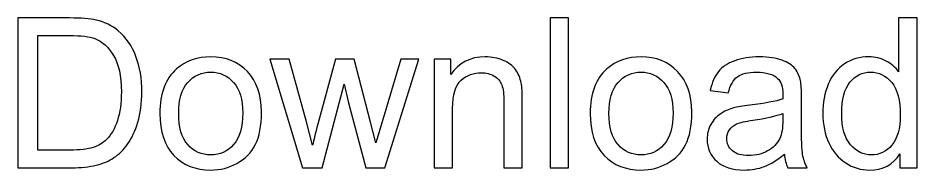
# Model space of a CAD drawing. Header units: millimetres. Extents: x -1378 to 3334, y -1176 to 661.
# Drawn here: x 943.2 to 1377.6, y -1175.8 to -1102.3 of the extents above; entities that cross this region are included whole.
import ezdxf

# ---------------------------------------------------------------- set-up
doc = ezdxf.new("R2010")
doc.units = ezdxf.units.MM
doc.header["$MEASUREMENT"] = 0
doc.layers.add('Layer 1', color=7, linetype='Continuous')

msp = doc.modelspace()

# ---------------------------------------------------------------- linework, layer by layer
at = {"layer": 'Layer 1', "color": 250}
for points, knots in [([(943.2254, -1174.6824), (943.2254, -1174.6824), (943.2254, -1102.3058), (943.2254, -1102.3058), (943.2254, -1102.3058), (943.2254, -1102.3058), (968.1596, -1102.3058), (968.1596, -1102.3058), (968.1596, -1102.3058), (973.7867, -1102.3058), (978.0828, -1102.6428), (981.0479, -1103.3335), (981.0479, -1103.3335), (985.1924, -1104.2938), (988.7303, -1106.0291), (991.6618, -1108.5225), (991.6618, -1108.5225), (995.4862, -1111.7572), (998.3334, -1115.868), (1000.2203, -1120.8885), (1000.2203, -1120.8885), (1002.124, -1125.9091), (1003.0675, -1131.6541), (1003.0675, -1138.1066), (1003.0675, -1138.1066), (1003.0675, -1143.5989), (1002.4273, -1148.4678), (1001.1469, -1152.7133), (1001.1469, -1152.7133), (999.8665, -1156.9589), (998.2154, -1160.48), (996.2106, -1163.2598), (996.2106, -1163.2598), (994.1889, -1166.0397), (991.9987, -1168.2298), (989.6064, -1169.8135), (989.6064, -1169.8135), (987.2309, -1171.414), (984.35, -1172.627), (980.9805, -1173.4525), (980.9805, -1173.4525), (977.5942, -1174.2781), (973.7193, -1174.6824), (969.3389, -1174.6824), (969.3389, -1174.6824), (969.3389, -1174.6824), (943.2254, -1174.6824), (943.2254, -1174.6824)], [0, 0, 0, 0, 0.07692308, 0.07692308, 0.07692308, 0.07692308, 0.15384615, 0.15384615, 0.15384615, 0.15384615, 0.23076923, 0.23076923, 0.23076923, 0.23076923, 0.30769231, 0.30769231, 0.30769231, 0.30769231, 0.38461538, 0.38461538, 0.38461538, 0.38461538, 0.46153846, 0.46153846, 0.46153846, 0.46153846, 0.53846154, 0.53846154, 0.53846154, 0.53846154, 0.61538462, 0.61538462, 0.61538462, 0.61538462, 0.69230769, 0.69230769, 0.69230769, 0.69230769, 0.76923077, 0.76923077, 0.76923077, 0.76923077, 0.84615385, 0.84615385, 0.84615385, 0.84615385, 1, 1, 1, 1]), ([(1200.3509, -1174.6824), (1200.3509, -1174.6824), (1200.3509, -1102.3058), (1200.3509, -1102.3058), (1200.3509, -1102.3058), (1200.3509, -1102.3058), (1209.2464, -1102.3058), (1209.2464, -1102.3058), (1209.2464, -1102.3058), (1209.2464, -1102.3058), (1209.2464, -1174.6824), (1209.2464, -1174.6824), (1209.2464, -1174.6824), (1209.2464, -1174.6824), (1200.3509, -1174.6824), (1200.3509, -1174.6824)], [0, 0, 0, 0, 0.2, 0.2, 0.2, 0.2, 0.4, 0.4, 0.4, 0.4, 0.6, 0.6, 0.6, 0.6, 1, 1, 1, 1]), ([(1369.3138, -1174.6824), (1369.3138, -1174.6824), (1369.3138, -1168.0277), (1369.3138, -1168.0277), (1369.3138, -1168.0277), (1365.9949, -1173.1998), (1361.1091, -1175.7943), (1354.6566, -1175.7943), (1354.6566, -1175.7943), (1350.4784, -1175.7943), (1346.6372, -1174.6487), (1343.1498, -1172.3406), (1343.1498, -1172.3406), (1339.6455, -1170.0494), (1336.9331, -1166.8315), (1334.9956, -1162.7207), (1334.9956, -1162.7207), (1333.075, -1158.5931), (1332.1147, -1153.859), (1332.1147, -1148.5015), (1332.1147, -1148.5015), (1332.1147, -1143.2788), (1332.9908, -1138.5447), (1334.726, -1134.2823), (1334.726, -1134.2823), (1336.4782, -1130.0367), (1339.0895, -1126.7683), (1342.5769, -1124.5107), (1342.5769, -1124.5107), (1346.0475, -1122.2363), (1349.9561, -1121.1076), (1354.2522, -1121.1076), (1354.2522, -1121.1076), (1357.4195, -1121.1076), (1360.2331, -1121.7815), (1362.6928, -1123.1124), (1362.6928, -1123.1124), (1365.1525, -1124.4434), (1367.1574, -1126.1955), (1368.7073, -1128.3351), (1368.7073, -1128.3351), (1368.7073, -1128.3351), (1368.7073, -1102.3058), (1368.7073, -1102.3058), (1368.7073, -1102.3058), (1368.7073, -1102.3058), (1377.6028, -1102.3058), (1377.6028, -1102.3058), (1377.6028, -1102.3058), (1377.6028, -1102.3058), (1377.6028, -1174.6824), (1377.6028, -1174.6824), (1377.6028, -1174.6824), (1377.6028, -1174.6824), (1369.3138, -1174.6824), (1369.3138, -1174.6824)], [0, 0, 0, 0, 0.06666667, 0.06666667, 0.06666667, 0.06666667, 0.13333333, 0.13333333, 0.13333333, 0.13333333, 0.2, 0.2, 0.2, 0.2, 0.26666667, 0.26666667, 0.26666667, 0.26666667, 0.33333333, 0.33333333, 0.33333333, 0.33333333, 0.4, 0.4, 0.4, 0.4, 0.46666667, 0.46666667, 0.46666667, 0.46666667, 0.53333333, 0.53333333, 0.53333333, 0.53333333, 0.6, 0.6, 0.6, 0.6, 0.66666667, 0.66666667, 0.66666667, 0.66666667, 0.73333333, 0.73333333, 0.73333333, 0.73333333, 0.8, 0.8, 0.8, 0.8, 0.86666667, 0.86666667, 0.86666667, 0.86666667, 1, 1, 1, 1]), ([(952.8285, -1166.1913), (952.8285, -1166.1913), (968.2607, -1166.1913), (968.2607, -1166.1913), (968.2607, -1166.1913), (973.0285, -1166.1913), (976.7687, -1165.7533), (979.4811, -1164.8603), (979.4811, -1164.8603), (982.1935, -1163.9674), (984.35, -1162.7207), (985.9674, -1161.1034), (985.9674, -1161.1034), (988.2249, -1158.829), (989.9939, -1155.7627), (991.2574, -1151.9215), (991.2574, -1151.9215), (992.521, -1148.0803), (993.1612, -1143.4304), (993.1612, -1137.955), (993.1612, -1137.955), (993.1612, -1130.3737), (991.9145, -1124.5444), (989.4379, -1120.4674), (989.4379, -1120.4674), (986.9613, -1116.3903), (983.9457, -1113.661), (980.3909, -1112.2795), (980.3909, -1112.2795), (977.83, -1111.2855), (973.7024, -1110.7969), (968.008, -1110.7969), (968.008, -1110.7969), (968.008, -1110.7969), (952.8285, -1110.7969), (952.8285, -1110.7969), (952.8285, -1110.7969), (952.8285, -1110.7969), (952.8285, -1166.1913), (952.8285, -1166.1913)], [0, 0, 0, 0, 0.09090909, 0.09090909, 0.09090909, 0.09090909, 0.18181818, 0.18181818, 0.18181818, 0.18181818, 0.27272727, 0.27272727, 0.27272727, 0.27272727, 0.36363636, 0.36363636, 0.36363636, 0.36363636, 0.45454545, 0.45454545, 0.45454545, 0.45454545, 0.54545455, 0.54545455, 0.54545455, 0.54545455, 0.63636364, 0.63636364, 0.63636364, 0.63636364, 0.72727273, 0.72727273, 0.72727273, 0.72727273, 0.81818182, 0.81818182, 0.81818182, 0.81818182, 1, 1, 1, 1]), ([(1011.7776, -1148.4509), (1011.7776, -1138.7637), (1014.4732, -1131.5867), (1019.8812, -1126.9199), (1019.8812, -1126.9199), (1024.3795, -1123.045), (1029.8886, -1121.1076), (1036.3748, -1121.1076), (1036.3748, -1121.1076), (1043.5687, -1121.1076), (1049.4653, -1123.4662), (1054.0478, -1128.1835), (1054.0478, -1128.1835), (1058.6135, -1132.8839), (1060.9047, -1139.4039), (1060.9047, -1147.7097), (1060.9047, -1147.7097), (1060.9047, -1154.4486), (1059.8939, -1159.7387), (1057.8722, -1163.5968), (1057.8722, -1163.5968), (1055.8505, -1167.4549), (1052.9022, -1170.4537), (1049.0273, -1172.5933), (1049.0273, -1172.5933), (1045.1692, -1174.7329), (1040.9405, -1175.7943), (1036.3748, -1175.7943), (1036.3748, -1175.7943), (1029.0294, -1175.7943), (1023.0991, -1173.4525), (1018.5671, -1168.7521), (1018.5671, -1168.7521), (1014.0351, -1164.0517), (1011.7776, -1157.279), (1011.7776, -1148.4509)], [0, 0, 0, 0, 0.1, 0.1, 0.1, 0.1, 0.2, 0.2, 0.2, 0.2, 0.3, 0.3, 0.3, 0.3, 0.4, 0.4, 0.4, 0.4, 0.5, 0.5, 0.5, 0.5, 0.6, 0.6, 0.6, 0.6, 0.7, 0.7, 0.7, 0.7, 0.8, 0.8, 0.8, 0.8, 1, 1, 1, 1]), ([(1080.7678, -1174.6824), (1080.7678, -1174.6824), (1064.9144, -1122.2195), (1064.9144, -1122.2195), (1064.9144, -1122.2195), (1064.9144, -1122.2195), (1074.2142, -1122.2195), (1074.2142, -1122.2195), (1074.2142, -1122.2195), (1074.2142, -1122.2195), (1082.5874, -1152.4943), (1082.5874, -1152.4943), (1082.5874, -1152.4943), (1082.5874, -1152.4943), (1085.5525, -1163.7653), (1085.5525, -1163.7653), (1085.5525, -1163.7653), (1085.6704, -1163.2093), (1086.5802, -1159.6039), (1088.265, -1152.9492), (1088.265, -1152.9492), (1088.265, -1152.9492), (1096.5707, -1122.2195), (1096.5707, -1122.2195), (1096.5707, -1122.2195), (1096.5707, -1122.2195), (1105.6852, -1122.2195), (1105.6852, -1122.2195), (1105.6852, -1122.2195), (1105.6852, -1122.2195), (1113.5866, -1152.6797), (1113.5866, -1152.6797), (1113.5866, -1152.6797), (1113.5866, -1152.6797), (1116.1643, -1162.6702), (1116.1643, -1162.6702), (1116.1643, -1162.6702), (1116.1643, -1162.6702), (1119.18, -1152.5449), (1119.18, -1152.5449), (1119.18, -1152.5449), (1119.18, -1152.5449), (1128.2439, -1122.2195), (1128.2439, -1122.2195), (1128.2439, -1122.2195), (1128.2439, -1122.2195), (1136.8866, -1122.2195), (1136.8866, -1122.2195), (1136.8866, -1122.2195), (1136.8866, -1122.2195), (1120.4267, -1174.6824), (1120.4267, -1174.6824), (1120.4267, -1174.6824), (1120.4267, -1174.6824), (1111.228, -1174.6824), (1111.228, -1174.6824), (1111.228, -1174.6824), (1111.228, -1174.6824), (1102.9054, -1143.2956), (1102.9054, -1143.2956), (1102.9054, -1143.2956), (1102.9054, -1143.2956), (1100.7994, -1134.316), (1100.7994, -1134.316), (1100.7994, -1134.316), (1100.7994, -1134.316), (1090.1856, -1174.6824), (1090.1856, -1174.6824), (1090.1856, -1174.6824), (1090.1856, -1174.6824), (1080.7678, -1174.6824), (1080.7678, -1174.6824)], [0, 0, 0, 0, 0.05263158, 0.05263158, 0.05263158, 0.05263158, 0.10526316, 0.10526316, 0.10526316, 0.10526316, 0.15789474, 0.15789474, 0.15789474, 0.15789474, 0.21052632, 0.21052632, 0.21052632, 0.21052632, 0.26315789, 0.26315789, 0.26315789, 0.26315789, 0.31578947, 0.31578947, 0.31578947, 0.31578947, 0.36842105, 0.36842105, 0.36842105, 0.36842105, 0.42105263, 0.42105263, 0.42105263, 0.42105263, 0.47368421, 0.47368421, 0.47368421, 0.47368421, 0.52631579, 0.52631579, 0.52631579, 0.52631579, 0.57894737, 0.57894737, 0.57894737, 0.57894737, 0.63157895, 0.63157895, 0.63157895, 0.63157895, 0.68421053, 0.68421053, 0.68421053, 0.68421053, 0.73684211, 0.73684211, 0.73684211, 0.73684211, 0.78947368, 0.78947368, 0.78947368, 0.78947368, 0.84210526, 0.84210526, 0.84210526, 0.84210526, 0.89473684, 0.89473684, 0.89473684, 0.89473684, 1, 1, 1, 1]), ([(1144.3332, -1174.6824), (1144.3332, -1174.6824), (1144.3332, -1122.2195), (1144.3332, -1122.2195), (1144.3332, -1122.2195), (1144.3332, -1122.2195), (1152.3189, -1122.2195), (1152.3189, -1122.2195), (1152.3189, -1122.2195), (1152.3189, -1122.2195), (1152.3189, -1129.6661), (1152.3189, -1129.6661), (1152.3189, -1129.6661), (1156.1601, -1123.9548), (1161.7197, -1121.1076), (1168.981, -1121.1076), (1168.981, -1121.1076), (1172.1483, -1121.1076), (1175.0461, -1121.6804), (1177.6911, -1122.8092), (1177.6911, -1122.8092), (1180.3361, -1123.9379), (1182.3241, -1125.4374), (1183.6382, -1127.2737), (1183.6382, -1127.2737), (1184.9523, -1129.1101), (1185.879, -1131.3003), (1186.4012, -1133.8274), (1186.4012, -1133.8274), (1186.7213, -1135.4784), (1186.8898, -1138.3593), (1186.8898, -1142.4701), (1186.8898, -1142.4701), (1186.8898, -1142.4701), (1186.8898, -1174.6824), (1186.8898, -1174.6824), (1186.8898, -1174.6824), (1186.8898, -1174.6824), (1177.9944, -1174.6824), (1177.9944, -1174.6824), (1177.9944, -1174.6824), (1177.9944, -1174.6824), (1177.9944, -1142.8071), (1177.9944, -1142.8071), (1177.9944, -1142.8071), (1177.9944, -1139.1849), (1177.6574, -1136.4724), (1176.9667, -1134.6866), (1176.9667, -1134.6866), (1176.2759, -1132.9008), (1175.0461, -1131.4687), (1173.2939, -1130.3905), (1173.2939, -1130.3905), (1171.5418, -1129.3291), (1169.4696, -1128.79), (1167.1109, -1128.79), (1167.1109, -1128.79), (1163.3371, -1128.79), (1160.0855, -1129.9862), (1157.3394, -1132.3953), (1157.3394, -1132.3953), (1154.5933, -1134.7877), (1153.2286, -1139.3533), (1153.2286, -1146.0586), (1153.2286, -1146.0586), (1153.2286, -1146.0586), (1153.2286, -1174.6824), (1153.2286, -1174.6824), (1153.2286, -1174.6824), (1153.2286, -1174.6824), (1144.3332, -1174.6824), (1144.3332, -1174.6824)], [0, 0, 0, 0, 0.05263158, 0.05263158, 0.05263158, 0.05263158, 0.10526316, 0.10526316, 0.10526316, 0.10526316, 0.15789474, 0.15789474, 0.15789474, 0.15789474, 0.21052632, 0.21052632, 0.21052632, 0.21052632, 0.26315789, 0.26315789, 0.26315789, 0.26315789, 0.31578947, 0.31578947, 0.31578947, 0.31578947, 0.36842105, 0.36842105, 0.36842105, 0.36842105, 0.42105263, 0.42105263, 0.42105263, 0.42105263, 0.47368421, 0.47368421, 0.47368421, 0.47368421, 0.52631579, 0.52631579, 0.52631579, 0.52631579, 0.57894737, 0.57894737, 0.57894737, 0.57894737, 0.63157895, 0.63157895, 0.63157895, 0.63157895, 0.68421053, 0.68421053, 0.68421053, 0.68421053, 0.73684211, 0.73684211, 0.73684211, 0.73684211, 0.78947368, 0.78947368, 0.78947368, 0.78947368, 0.84210526, 0.84210526, 0.84210526, 0.84210526, 0.89473684, 0.89473684, 0.89473684, 0.89473684, 1, 1, 1, 1]), ([(1219.6749, -1148.4509), (1219.6749, -1138.7637), (1222.3705, -1131.5867), (1227.7785, -1126.9199), (1227.7785, -1126.9199), (1232.2768, -1123.045), (1237.7859, -1121.1076), (1244.2721, -1121.1076), (1244.2721, -1121.1076), (1251.466, -1121.1076), (1257.3626, -1123.4662), (1261.9451, -1128.1835), (1261.9451, -1128.1835), (1266.5108, -1132.8839), (1268.802, -1139.4039), (1268.802, -1147.7097), (1268.802, -1147.7097), (1268.802, -1154.4486), (1267.7912, -1159.7387), (1265.7695, -1163.5968), (1265.7695, -1163.5968), (1263.7478, -1167.4549), (1260.7995, -1170.4537), (1256.9246, -1172.5933), (1256.9246, -1172.5933), (1253.0665, -1174.7329), (1248.8378, -1175.7943), (1244.2721, -1175.7943), (1244.2721, -1175.7943), (1236.9267, -1175.7943), (1230.9964, -1173.4525), (1226.4644, -1168.7521), (1226.4644, -1168.7521), (1221.9324, -1164.0517), (1219.6749, -1157.279), (1219.6749, -1148.4509)], [0, 0, 0, 0, 0.1, 0.1, 0.1, 0.1, 0.2, 0.2, 0.2, 0.2, 0.3, 0.3, 0.3, 0.3, 0.4, 0.4, 0.4, 0.4, 0.5, 0.5, 0.5, 0.5, 0.6, 0.6, 0.6, 0.6, 0.7, 0.7, 0.7, 0.7, 0.8, 0.8, 0.8, 0.8, 1, 1, 1, 1]), ([(1313.4983, -1168.1119), (1310.1962, -1170.9254), (1307.012, -1172.8966), (1303.9626, -1174.059), (1303.9626, -1174.059), (1300.9132, -1175.2215), (1297.6448, -1175.7943), (1294.1406, -1175.7943), (1294.1406, -1175.7943), (1288.3787, -1175.7943), (1283.9479, -1174.396), (1280.8479, -1171.5825), (1280.8479, -1171.5825), (1277.748, -1168.7858), (1276.198, -1165.1973), (1276.198, -1160.8338), (1276.198, -1160.8338), (1276.198, -1158.273), (1276.7877, -1155.9312), (1277.9502, -1153.8084), (1277.9502, -1153.8084), (1279.1295, -1151.6857), (1280.6626, -1150.0009), (1282.5495, -1148.7205), (1282.5495, -1148.7205), (1284.4533, -1147.4401), (1286.5761, -1146.4629), (1288.9516, -1145.8059), (1288.9516, -1145.8059), (1290.7037, -1145.351), (1293.3487, -1144.913), (1296.8698, -1144.475), (1296.8698, -1144.475), (1304.0469, -1143.6326), (1309.3538, -1142.6049), (1312.7401, -1141.4256), (1312.7401, -1141.4256), (1312.7738, -1140.2126), (1312.7907, -1139.4376), (1312.7907, -1139.1175), (1312.7907, -1139.1175), (1312.7907, -1135.5121), (1311.9483, -1132.9682), (1310.2636, -1131.4856), (1310.2636, -1131.4856), (1307.9892, -1129.4807), (1304.6028, -1128.4867), (1300.1214, -1128.4867), (1300.1214, -1128.4867), (1295.9264, -1128.4867), (1292.8265, -1129.228), (1290.8385, -1130.6938), (1290.8385, -1130.6938), (1288.8336, -1132.1595), (1287.3679, -1134.754), (1286.4076, -1138.4941), (1286.4076, -1138.4941), (1286.4076, -1138.4941), (1277.7143, -1137.2811), (1277.7143, -1137.2811), (1277.7143, -1137.2811), (1278.5061, -1133.5578), (1279.8034, -1130.5421), (1281.6229, -1128.2509), (1281.6229, -1128.2509), (1283.4424, -1125.9596), (1286.0706, -1124.2075), (1289.5075, -1122.9608), (1289.5075, -1122.9608), (1292.9275, -1121.7309), (1296.9204, -1121.1076), (1301.4355, -1121.1076), (1301.4355, -1121.1076), (1305.9169, -1121.1076), (1309.5728, -1121.6298), (1312.3863, -1122.6912), (1312.3863, -1122.6912), (1315.183, -1123.7526), (1317.2552, -1125.0667), (1318.5693, -1126.6672), (1318.5693, -1126.6672), (1319.8834, -1128.2677), (1320.81, -1130.2894), (1321.3492, -1132.7323), (1321.3492, -1132.7323), (1321.6356, -1134.2486), (1321.7872, -1136.9778), (1321.7872, -1140.9033), (1321.7872, -1140.9033), (1321.7872, -1140.9033), (1321.7872, -1152.6965), (1321.7872, -1152.6965), (1321.7872, -1152.6965), (1321.7872, -1160.9349), (1321.9725, -1166.1408), (1322.3432, -1168.3478), (1322.3432, -1168.3478), (1322.697, -1170.5548), (1323.4382, -1172.6607), (1324.5165, -1174.6824), (1324.5165, -1174.6824), (1324.5165, -1174.6824), (1315.2167, -1174.6824), (1315.2167, -1174.6824), (1315.2167, -1174.6824), (1314.3238, -1172.8123), (1313.751, -1170.6222), (1313.4983, -1168.1119)], [0, 0, 0, 0, 0.03571429, 0.03571429, 0.03571429, 0.03571429, 0.07142857, 0.07142857, 0.07142857, 0.07142857, 0.10714286, 0.10714286, 0.10714286, 0.10714286, 0.14285714, 0.14285714, 0.14285714, 0.14285714, 0.17857143, 0.17857143, 0.17857143, 0.17857143, 0.21428571, 0.21428571, 0.21428571, 0.21428571, 0.25, 0.25, 0.25, 0.25, 0.28571429, 0.28571429, 0.28571429, 0.28571429, 0.32142857, 0.32142857, 0.32142857, 0.32142857, 0.35714286, 0.35714286, 0.35714286, 0.35714286, 0.39285714, 0.39285714, 0.39285714, 0.39285714, 0.42857143, 0.42857143, 0.42857143, 0.42857143, 0.46428571, 0.46428571, 0.46428571, 0.46428571, 0.5, 0.5, 0.5, 0.5, 0.53571429, 0.53571429, 0.53571429, 0.53571429, 0.57142857, 0.57142857, 0.57142857, 0.57142857, 0.60714286, 0.60714286, 0.60714286, 0.60714286, 0.64285714, 0.64285714, 0.64285714, 0.64285714, 0.67857143, 0.67857143, 0.67857143, 0.67857143, 0.71428571, 0.71428571, 0.71428571, 0.71428571, 0.75, 0.75, 0.75, 0.75, 0.78571429, 0.78571429, 0.78571429, 0.78571429, 0.82142857, 0.82142857, 0.82142857, 0.82142857, 0.85714286, 0.85714286, 0.85714286, 0.85714286, 0.89285714, 0.89285714, 0.89285714, 0.89285714, 0.92857143, 0.92857143, 0.92857143, 0.92857143, 1, 1, 1, 1]), ([(1020.8752, -1148.4678), (1020.8752, -1155.1731), (1022.3409, -1160.1936), (1025.2724, -1163.5126), (1025.2724, -1163.5126), (1028.2207, -1166.8483), (1031.9103, -1168.5162), (1036.3748, -1168.5162), (1036.3748, -1168.5162), (1040.7889, -1168.5162), (1044.4616, -1166.8483), (1047.4099, -1163.4957), (1047.4099, -1163.4957), (1050.3414, -1160.1431), (1051.8071, -1155.0383), (1051.8071, -1148.1814), (1051.8071, -1148.1814), (1051.8071, -1141.712), (1050.3245, -1136.8094), (1047.3762, -1133.4904), (1047.3762, -1133.4904), (1044.4279, -1130.1546), (1040.7552, -1128.4867), (1036.3748, -1128.4867), (1036.3748, -1128.4867), (1031.9103, -1128.4867), (1028.2207, -1130.1378), (1025.2724, -1133.4567), (1025.2724, -1133.4567), (1022.3409, -1136.7757), (1020.8752, -1141.7794), (1020.8752, -1148.4678)], [0, 0, 0, 0, 0.11111111, 0.11111111, 0.11111111, 0.11111111, 0.22222222, 0.22222222, 0.22222222, 0.22222222, 0.33333333, 0.33333333, 0.33333333, 0.33333333, 0.44444444, 0.44444444, 0.44444444, 0.44444444, 0.55555556, 0.55555556, 0.55555556, 0.55555556, 0.66666667, 0.66666667, 0.66666667, 0.66666667, 0.77777778, 0.77777778, 0.77777778, 0.77777778, 1, 1, 1, 1]), ([(1228.7725, -1148.4678), (1228.7725, -1155.1731), (1230.2382, -1160.1936), (1233.1697, -1163.5126), (1233.1697, -1163.5126), (1236.118, -1166.8483), (1239.8076, -1168.5162), (1244.2721, -1168.5162), (1244.2721, -1168.5162), (1248.6862, -1168.5162), (1252.3589, -1166.8483), (1255.3072, -1163.4957), (1255.3072, -1163.4957), (1258.2387, -1160.1431), (1259.7044, -1155.0383), (1259.7044, -1148.1814), (1259.7044, -1148.1814), (1259.7044, -1141.712), (1258.2218, -1136.8094), (1255.2735, -1133.4904), (1255.2735, -1133.4904), (1252.3252, -1130.1546), (1248.6525, -1128.4867), (1244.2721, -1128.4867), (1244.2721, -1128.4867), (1239.8076, -1128.4867), (1236.118, -1130.1378), (1233.1697, -1133.4567), (1233.1697, -1133.4567), (1230.2382, -1136.7757), (1228.7725, -1141.7794), (1228.7725, -1148.4678)], [0, 0, 0, 0, 0.11111111, 0.11111111, 0.11111111, 0.11111111, 0.22222222, 0.22222222, 0.22222222, 0.22222222, 0.33333333, 0.33333333, 0.33333333, 0.33333333, 0.44444444, 0.44444444, 0.44444444, 0.44444444, 0.55555556, 0.55555556, 0.55555556, 0.55555556, 0.66666667, 0.66666667, 0.66666667, 0.66666667, 0.77777778, 0.77777778, 0.77777778, 0.77777778, 1, 1, 1, 1]), ([(1341.2123, -1148.5183), (1341.2123, -1155.2236), (1342.6275, -1160.2273), (1345.4747, -1163.5462), (1345.4747, -1163.5462), (1348.3051, -1166.8652), (1351.6577, -1168.5162), (1355.5158, -1168.5162), (1355.5158, -1168.5162), (1359.4075, -1168.5162), (1362.7096, -1166.9326), (1365.4389, -1163.7653), (1365.4389, -1163.7653), (1368.1514, -1160.5979), (1369.516, -1155.7627), (1369.516, -1149.2596), (1369.516, -1149.2596), (1369.516, -1142.1163), (1368.1345, -1136.8599), (1365.3547, -1133.5073), (1365.3547, -1133.5073), (1362.5917, -1130.1546), (1359.1717, -1128.4867), (1355.1114, -1128.4867), (1355.1114, -1128.4867), (1351.1523, -1128.4867), (1347.8502, -1130.0872), (1345.1883, -1133.3051), (1345.1883, -1133.3051), (1342.5433, -1136.523), (1341.2123, -1141.594), (1341.2123, -1148.5183)], [0, 0, 0, 0, 0.11111111, 0.11111111, 0.11111111, 0.11111111, 0.22222222, 0.22222222, 0.22222222, 0.22222222, 0.33333333, 0.33333333, 0.33333333, 0.33333333, 0.44444444, 0.44444444, 0.44444444, 0.44444444, 0.55555556, 0.55555556, 0.55555556, 0.55555556, 0.66666667, 0.66666667, 0.66666667, 0.66666667, 0.77777778, 0.77777778, 0.77777778, 0.77777778, 1, 1, 1, 1]), ([(1312.7907, -1148.4004), (1309.556, -1149.7145), (1304.7039, -1150.8264), (1298.2345, -1151.7362), (1298.2345, -1151.7362), (1294.5617, -1152.2585), (1291.9672, -1152.8481), (1290.451, -1153.5052), (1290.451, -1153.5052), (1288.9347, -1154.1622), (1287.7722, -1155.1225), (1286.9467, -1156.3692), (1286.9467, -1156.3692), (1286.1212, -1157.6328), (1285.7, -1159.0311), (1285.7, -1160.5811), (1285.7, -1160.5811), (1285.7, -1162.9229), (1286.5929, -1164.894), (1288.3956, -1166.4609), (1288.3956, -1166.4609), (1290.1983, -1168.0277), (1292.8265, -1168.8195), (1296.2802, -1168.8195), (1296.2802, -1168.8195), (1299.7002, -1168.8195), (1302.7496, -1168.0782), (1305.4283, -1166.5788), (1305.4283, -1166.5788), (1308.0902, -1165.0962), (1310.0614, -1163.0577), (1311.3081, -1160.48), (1311.3081, -1160.48), (1312.2684, -1158.4752), (1312.7401, -1155.5269), (1312.7401, -1151.6351), (1312.7401, -1151.6351), (1312.7401, -1151.6351), (1312.7907, -1148.4004), (1312.7907, -1148.4004)], [0, 0, 0, 0, 0.09090909, 0.09090909, 0.09090909, 0.09090909, 0.18181818, 0.18181818, 0.18181818, 0.18181818, 0.27272727, 0.27272727, 0.27272727, 0.27272727, 0.36363636, 0.36363636, 0.36363636, 0.36363636, 0.45454545, 0.45454545, 0.45454545, 0.45454545, 0.54545455, 0.54545455, 0.54545455, 0.54545455, 0.63636364, 0.63636364, 0.63636364, 0.63636364, 0.72727273, 0.72727273, 0.72727273, 0.72727273, 0.81818182, 0.81818182, 0.81818182, 0.81818182, 1, 1, 1, 1])]:
    msp.add_open_spline(points, degree=3, knots=knots, dxfattribs=at)

doc.saveas('drawing.dxf')
